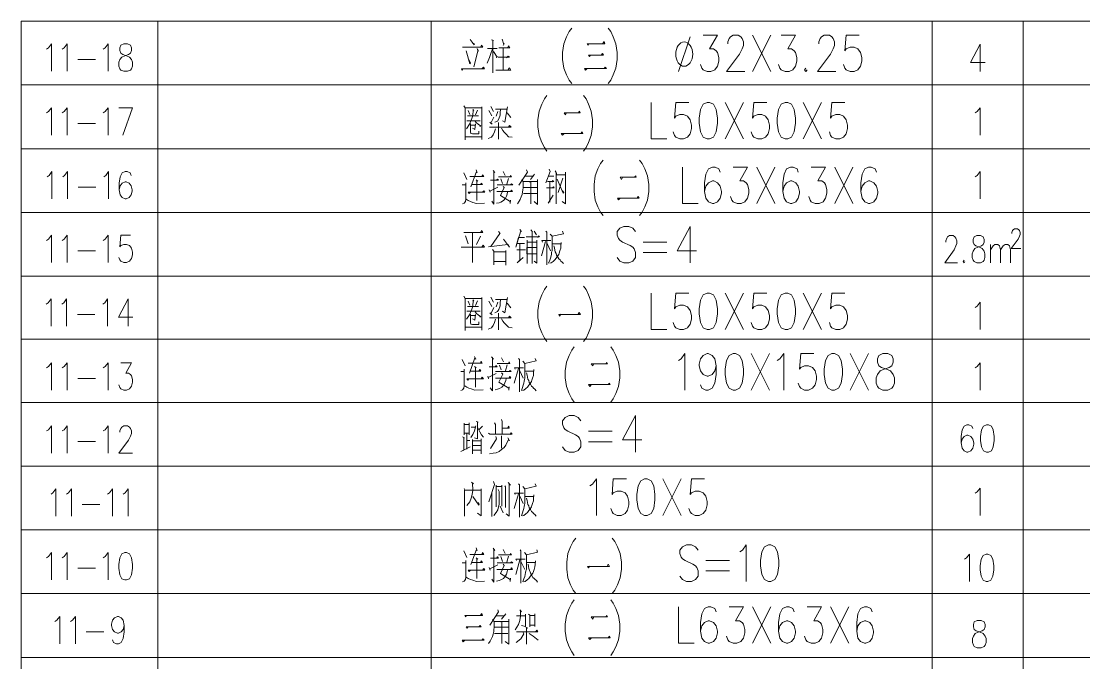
# Model space of a CAD drawing. Header units: millimetres. Extents: x 0 to 829, y 0 to 586.
# Drawn here: x 592.5 to 707.5, y 83.2 to 152.7 of the extents above; entities that cross this region are included whole.
import ezdxf

# ---------------------------------------------------------------- set-up
doc = ezdxf.new("R2010")
doc.units = ezdxf.units.MM

msp = doc.modelspace()

# ---------------------------------------------------------------- linework, layer by layer
at = {"color": 0, "lineweight": 0}
for points in [[(592.493806, 9.860139), (592.493806, 152.654)], [(592.493806, 152.654), (769.958667, 152.654)], [(607.28225, 28.603222), (607.28225, 152.654)], [(636.859139, 28.603222), (636.859139, 152.654)], [(652.070917, 151.909639), (651.788694, 151.535694), (651.506472, 150.97125), (651.22425, 150.219833), (651.083139, 149.281444), (651.083139, 148.530028), (651.22425, 147.591639), (651.506472, 146.840222), (651.788694, 146.275778), (652.070917, 145.901833)], [(656.014972, 151.909639), (656.297194, 151.535694), (656.575889, 150.97125), (656.858111, 150.219833), (656.999222, 149.281444), (656.999222, 148.530028), (656.858111, 147.591639), (656.575889, 146.840222), (656.297194, 146.275778), (656.014972, 145.901833)], [(691.084611, 28.603222), (691.084611, 152.654)], [(700.94475, 28.603222), (700.94475, 152.654)], [(641.088944, 150.6855), (641.501694, 150.096361), (641.561667, 150.173972), (641.325306, 150.332722)], [(644.549694, 150.724306), (644.726083, 150.135167), (644.757833, 150.251583), (644.666111, 150.015222)], [(664.887333, 150.97125), (663.620861, 147.217694)], [(666.294917, 151.158222), (667.843611, 151.158222), (667.000472, 149.658917), (667.423806, 149.658917), (667.7025, 149.468417), (667.843611, 149.281444), (667.984722, 148.717), (667.984722, 148.343056), (667.843611, 147.778611), (667.564917, 147.404667), (667.141583, 147.217694), (666.71825, 147.217694), (666.294917, 147.404667), (666.153806, 147.591639), (666.012694, 147.969111)], [(668.9725, 150.219833), (668.9725, 150.410333), (669.113611, 150.784278), (669.254722, 150.97125), (669.533417, 151.158222), (670.097861, 151.158222), (670.380083, 150.97125), (670.521194, 150.784278), (670.662306, 150.410333), (670.662306, 150.032861), (670.521194, 149.658917), (670.238972, 149.094472), (668.831389, 147.217694), (670.803417, 147.217694)], [(671.646556, 147.217694), (673.618583, 151.158222)], [(671.646556, 151.158222), (673.618583, 147.217694)], [(674.747472, 151.158222), (676.296167, 151.158222), (675.4495, 149.658917), (675.872833, 149.658917), (676.155056, 149.468417), (676.296167, 149.281444), (676.437278, 148.717), (676.437278, 148.343056), (676.296167, 147.778611), (676.013944, 147.404667), (675.590611, 147.217694), (675.167278, 147.217694), (674.747472, 147.404667), (674.606361, 147.591639), (674.46525, 147.969111)], [(678.832639, 150.219833), (678.832639, 150.410333), (678.970222, 150.784278), (679.111333, 150.97125), (679.393556, 151.158222), (679.958, 151.158222), (680.240222, 150.97125), (680.381333, 150.784278), (680.522444, 150.410333), (680.522444, 150.032861), (680.381333, 149.658917), (680.099111, 149.094472), (678.691528, 147.217694), (680.663556, 147.217694)], [(683.1965, 151.158222), (681.788917, 151.158222), (681.647806, 149.468417), (681.788917, 149.658917), (682.21225, 149.845889), (682.632056, 149.845889), (683.055389, 149.658917), (683.337611, 149.281444), (683.478722, 148.717), (683.478722, 148.343056), (683.337611, 147.778611), (683.055389, 147.404667), (682.632056, 147.217694), (682.21225, 147.217694), (681.788917, 147.404667), (681.647806, 147.591639), (681.506694, 147.969111)], [(595.238417, 149.627167), (595.450083, 149.768278), (595.767583, 150.191611), (595.767583, 147.231806)], [(596.928222, 149.627167), (597.139889, 149.768278), (597.457389, 150.191611), (597.457389, 147.231806)], [(601.366167, 149.627167), (601.577833, 149.768278), (601.895333, 150.191611), (601.895333, 147.231806)], [(640.259917, 149.86), (642.450667, 149.86), (642.3025, 150.054028), (642.214306, 149.86)], [(641.829778, 149.70125), (641.946194, 149.38375), (641.946194, 149.5425), (641.473472, 147.729222)], [(643.484306, 149.662444), (643.307917, 149.147389), (643.15975, 148.713472), (642.923389, 148.124333)], [(643.396111, 150.646694), (643.60425, 150.569083), (643.544278, 150.607889), (643.544278, 147.058944), (643.544278, 149.70125), (642.951611, 149.70125), (644.017, 149.70125)], [(644.637889, 149.817667), (644.637889, 147.372917), (643.868833, 147.372917), (645.495139, 147.372917), (645.346972, 147.609278), (645.198806, 147.411722)], [(644.193389, 149.778861), (645.378722, 149.778861), (645.258778, 149.976417), (645.170583, 149.817667)], [(653.912417, 150.212778), (653.824222, 150.054028), (653.736028, 150.212778), (655.658667, 150.212778), (655.570472, 150.449139), (655.450528, 150.251583)], [(696.2775, 150.173972), (695.222694, 148.201944), (696.806667, 148.201944)], [(696.2775, 150.173972), (696.2775, 147.217694)], [(598.621556, 148.501806), (600.5195, 148.501806)], [(640.644444, 149.464889), (641.028972, 148.043194), (641.117167, 148.163139), (640.940778, 148.515917)], [(643.60425, 149.38375), (643.988778, 148.755806), (643.988778, 148.872222), (643.928806, 148.674667)], [(644.105194, 148.755806), (645.346972, 148.755806), (645.198806, 148.872222), (645.022417, 148.674667)], [(654.092333, 148.992167), (654.004139, 148.833417), (653.884194, 148.992167), (655.5105, 148.992167), (655.394083, 149.147389), (655.274139, 148.992167)], [(640.291667, 147.492861), (640.231694, 147.334111), (640.1435, 147.492861), (642.627056, 147.492861), (642.507111, 147.690417), (642.358944, 147.492861)], [(653.707806, 147.492861), (653.559639, 147.372917), (653.439694, 147.531667), (655.835056, 147.531667), (655.690417, 147.690417), (655.570472, 147.531667)], [(677.421528, 147.591639), (677.280417, 147.404667), (677.421528, 147.217694), (677.562639, 147.404667)], [(592.493806, 145.753667), (769.958667, 145.753667)], [(649.393333, 144.610667), (649.111111, 144.236722), (648.832417, 143.672278), (648.550194, 142.920861), (648.409083, 141.982472), (648.409083, 141.231056), (648.550194, 140.292667), (648.832417, 139.54125), (649.111111, 138.976806), (649.393333, 138.602861)], [(653.337389, 144.610667), (653.619611, 144.236722), (653.901833, 143.672278), (654.184056, 142.920861), (654.325167, 141.982472), (654.325167, 141.231056), (654.184056, 140.292667), (653.901833, 139.54125), (653.619611, 138.976806), (653.337389, 138.602861)], [(660.661056, 143.85925), (660.661056, 139.915194), (662.350861, 139.915194)], [(664.746222, 143.85925), (663.338639, 143.85925), (663.197528, 142.169444), (663.338639, 142.359944), (663.761972, 142.546917), (664.181778, 142.546917), (664.605111, 142.359944), (664.887333, 141.982472), (665.028444, 141.418028), (665.028444, 141.044083), (664.887333, 140.479639), (664.605111, 140.105694), (664.181778, 139.915194), (663.761972, 139.915194), (663.338639, 140.105694), (663.197528, 140.292667), (663.056417, 140.666611)], [(668.690278, 139.915194), (670.662306, 143.85925)], [(668.690278, 143.85925), (670.662306, 139.915194)], [(673.198778, 143.85925), (671.787667, 143.85925), (671.646556, 142.169444), (671.787667, 142.359944), (672.211, 142.546917), (672.634333, 142.546917), (673.057667, 142.359944), (673.336361, 141.982472), (673.477472, 141.418028), (673.477472, 141.044083), (673.336361, 140.479639), (673.057667, 140.105694), (672.634333, 139.915194), (672.211, 139.915194), (671.787667, 140.105694), (671.646556, 140.292667), (671.505444, 140.666611)], [(677.139306, 139.915194), (679.111333, 143.85925)], [(677.139306, 143.85925), (679.111333, 139.915194)], [(681.647806, 143.85925), (680.240222, 143.85925), (680.099111, 142.169444), (680.240222, 142.359944), (680.663556, 142.546917), (681.083361, 142.546917), (681.506694, 142.359944), (681.788917, 141.982472), (681.930028, 141.418028), (681.930028, 141.044083), (681.788917, 140.479639), (681.506694, 140.105694), (681.083361, 139.915194), (680.663556, 139.915194), (680.240222, 140.105694), (680.099111, 140.292667), (679.958, 140.666611)], [(595.238417, 142.726833), (595.450083, 142.867944), (595.767583, 143.28775), (595.767583, 140.331472)], [(596.928222, 142.726833), (597.139889, 142.867944), (597.457389, 143.28775), (597.457389, 140.331472)], [(601.366167, 142.726833), (601.577833, 142.867944), (601.895333, 143.28775), (601.895333, 140.331472)], [(603.055972, 143.28775), (604.534111, 143.28775), (603.479306, 140.331472)], [(640.408083, 143.506472), (640.528028, 143.270111), (640.528028, 139.798778), (640.528028, 140.155083), (642.358944, 140.155083), (642.358944, 139.837583), (642.358944, 143.386528), (642.358944, 143.270111), (640.528028, 143.270111)], [(641.385278, 143.111361), (641.473472, 142.991417), (641.4135, 143.072556), (641.353528, 142.402278), (641.177139, 141.929556), (641.00075, 141.495639), (640.676194, 141.022917)], [(640.880806, 142.991417), (641.060722, 142.5575)], [(641.858, 143.03375), (641.649861, 142.518694)], [(643.099778, 142.991417), (643.424333, 142.402278)], [(643.336139, 143.425333), (643.60425, 142.875)], [(644.373306, 143.150167), (644.341556, 142.755056), (644.313333, 142.479889), (644.193389, 142.084778), (644.045222, 141.848417), (643.752417, 141.732)], [(643.840611, 143.150167), (645.022417, 143.150167)], [(644.076972, 142.875), (643.897056, 142.363472)], [(645.110611, 143.386528), (644.846028, 141.732), (644.577917, 141.887222)], [(645.082389, 142.755056), (645.466917, 142.243528)], [(651.474722, 142.71625), (651.386528, 142.518694), (651.238361, 142.755056), (652.984611, 142.755056), (652.924639, 142.913806), (652.804694, 142.755056)], [(695.748333, 142.726833), (695.96, 142.867944), (696.2775, 143.28775), (696.2775, 140.331472)], [(598.621556, 141.597944), (600.5195, 141.597944)], [(640.704417, 141.887222), (642.154333, 141.887222)], [(640.792611, 142.402278), (641.974417, 142.402278)], [(641.325306, 141.061722), (641.589889, 140.941778), (641.649861, 141.534444), (641.621639, 141.4145), (641.117167, 141.4145), (641.117167, 141.57325), (641.117167, 140.666611), (641.148917, 140.507861), (641.325306, 140.469056), (642.034389, 140.469056), (642.034389, 140.744222)], [(641.621639, 141.809611), (641.769806, 141.650861), (641.946194, 141.495639), (642.182556, 141.336889), (642.242528, 141.375694), (642.122583, 141.259278)], [(643.219722, 141.732), (643.456083, 141.495639), (643.336139, 141.612056), (643.632472, 142.282333)], [(644.165167, 141.693194), (644.165167, 139.876389)], [(643.840611, 141.022917), (643.720667, 140.666611), (643.5725, 140.349111), (643.396111, 140.11275), (643.039806, 139.957528)], [(643.15975, 141.178139), (645.526889, 141.178139), (645.346972, 141.375694), (645.230556, 141.178139)], [(644.4615, 141.061722), (644.609667, 140.825361), (644.757833, 140.627806), (644.962444, 140.43025), (645.230556, 140.155083), (645.615083, 140.11275)], [(651.210139, 140.469056), (651.061972, 140.310306), (650.942028, 140.507861), (653.277417, 140.507861), (653.189222, 140.666611), (653.072806, 140.507861)], [(592.493806, 138.853333), (769.958667, 138.853333)], [(655.471694, 137.615083), (655.189472, 137.241139), (654.910778, 136.676694), (654.628556, 135.925278), (654.487444, 134.986889), (654.487444, 134.235472), (654.628556, 133.297083), (654.910778, 132.545667), (655.189472, 131.98475), (655.471694, 131.607278)], [(659.41575, 137.615083), (659.697972, 137.241139), (659.980194, 136.676694), (660.262417, 135.925278), (660.403528, 134.986889), (660.403528, 134.235472), (660.262417, 133.297083), (659.980194, 132.545667), (659.697972, 131.98475), (659.41575, 131.607278)], [(664.065361, 136.867194), (664.065361, 132.923139), (665.755167, 132.923139)], [(668.147, 136.30275), (668.009417, 136.676694), (667.586083, 136.867194), (667.303861, 136.867194), (666.880528, 136.676694), (666.598306, 136.115778), (666.457194, 135.173861), (666.457194, 134.235472), (666.598306, 133.484056), (666.880528, 133.110111), (667.303861, 132.923139), (667.444972, 132.923139), (667.868306, 133.110111), (668.147, 133.484056), (668.288111, 134.0485), (668.288111, 134.235472), (668.147, 134.799917), (667.868306, 135.173861), (667.444972, 135.364361), (667.303861, 135.364361), (666.880528, 135.173861), (666.598306, 134.799917), (666.457194, 134.235472)], [(669.558111, 136.867194), (671.106806, 136.867194), (670.260139, 135.364361), (670.683472, 135.364361), (670.965694, 135.173861), (671.106806, 134.986889), (671.247917, 134.425972), (671.247917, 134.0485), (671.106806, 133.484056), (670.824583, 133.110111), (670.40125, 132.923139), (669.977917, 132.923139), (669.558111, 133.110111), (669.417, 133.297083), (669.275889, 133.674556)], [(672.091056, 132.923139), (674.063083, 136.867194)], [(672.091056, 136.867194), (674.063083, 132.923139)], [(676.599556, 136.30275), (676.458444, 136.676694), (676.035111, 136.867194), (675.752889, 136.867194), (675.333083, 136.676694), (675.050861, 136.115778), (674.90975, 135.173861), (674.90975, 134.235472), (675.050861, 133.484056), (675.333083, 133.110111), (675.752889, 132.923139), (675.894, 132.923139), (676.317333, 133.110111), (676.599556, 133.484056), (676.740667, 134.0485), (676.740667, 134.235472), (676.599556, 134.799917), (676.317333, 135.173861), (675.894, 135.364361), (675.752889, 135.364361), (675.333083, 135.173861), (675.050861, 134.799917), (674.90975, 134.235472)], [(678.007139, 136.867194), (679.555833, 136.867194), (678.712694, 135.364361), (679.136028, 135.364361), (679.414722, 135.173861), (679.555833, 134.986889), (679.696944, 134.425972), (679.696944, 134.0485), (679.555833, 133.484056), (679.273611, 133.110111), (678.853806, 132.923139), (678.430472, 132.923139), (678.007139, 133.110111), (677.866028, 133.297083), (677.724917, 133.674556)], [(680.543611, 132.923139), (682.515639, 136.867194)], [(680.543611, 136.867194), (682.515639, 132.923139)], [(685.048583, 136.30275), (684.907472, 136.676694), (684.487667, 136.867194), (684.205444, 136.867194), (683.782111, 136.676694), (683.499889, 136.115778), (683.358778, 135.173861), (683.358778, 134.235472), (683.499889, 133.484056), (683.782111, 133.110111), (684.205444, 132.923139), (684.346556, 132.923139), (684.769889, 133.110111), (685.048583, 133.484056), (685.189694, 134.0485), (685.189694, 134.235472), (685.048583, 134.799917), (684.769889, 135.173861), (684.346556, 135.364361), (684.205444, 135.364361), (683.782111, 135.173861), (683.499889, 134.799917), (683.358778, 134.235472)], [(595.291333, 135.822972), (595.503, 135.964083), (595.8205, 136.387417), (595.8205, 133.431139)], [(596.981139, 135.822972), (597.192806, 135.964083), (597.510306, 136.387417), (597.510306, 133.431139)], [(601.419083, 135.822972), (601.63075, 135.964083), (601.94825, 136.387417), (601.94825, 133.431139)], [(604.375361, 135.964083), (604.269528, 136.246306), (603.955556, 136.387417), (603.743889, 136.387417), (603.426389, 136.246306), (603.214722, 135.822972), (603.108889, 135.120944), (603.108889, 134.415389), (603.214722, 133.850944), (603.426389, 133.57225), (603.743889, 133.431139), (603.849722, 133.431139), (604.167222, 133.57225), (604.375361, 133.850944), (604.481194, 134.274278), (604.481194, 134.415389), (604.375361, 134.838722), (604.167222, 135.120944), (603.849722, 135.262056), (603.743889, 135.262056), (603.426389, 135.120944), (603.214722, 134.838722), (603.108889, 134.415389)], [(640.393972, 136.235722), (640.718528, 135.523111)], [(641.043083, 135.840611), (642.552972, 135.840611), (642.433028, 136.038167), (642.344833, 135.840611)], [(641.723944, 136.549694), (641.843889, 136.274528), (641.755694, 136.390944), (641.163028, 134.736417), (641.251222, 134.972778), (642.404806, 134.972778), (642.284861, 135.131528), (642.196667, 134.972778)], [(643.558389, 136.510889), (643.766528, 136.274528), (643.646583, 136.352139), (643.646583, 132.842), (643.410222, 133.1595)], [(644.151056, 135.801806), (645.541, 135.801806), (645.481028, 135.957028), (645.392833, 135.801806)], [(644.652, 136.390944), (644.860139, 135.957028)], [(647.195528, 136.549694), (647.283722, 136.313333), (646.338278, 134.895167)], [(647.019139, 135.879417), (647.936361, 135.879417)], [(648.052778, 136.115778), (647.611806, 135.523111)], [(649.622639, 136.627306), (649.739056, 136.390944), (649.266333, 135.170333)], [(649.590889, 135.879417), (650.155333, 135.879417)], [(650.27175, 136.472083), (650.391694, 136.274528), (650.391694, 132.884333)], [(650.419917, 136.196917), (650.419917, 136.038167), (651.365361, 136.038167)], [(651.397111, 136.313333), (651.397111, 132.884333), (651.040806, 133.120694)], [(657.553083, 135.720667), (657.464889, 135.523111), (657.316722, 135.763), (659.062972, 135.763), (659.003, 135.918222), (658.883056, 135.763)], [(695.748333, 135.822972), (695.96, 135.964083), (696.2775, 136.387417), (696.2775, 133.431139)], [(598.670944, 134.697611), (600.572417, 134.697611)], [(640.217583, 134.933972), (640.602111, 134.933972), (640.602111, 135.170333), (640.602111, 133.395861), (640.570361, 133.120694), (640.422194, 132.961944), (640.245806, 132.884333)], [(641.723944, 135.484306), (641.903861, 135.329083), (641.812139, 135.406694), (641.812139, 133.237111)], [(643.145639, 134.418917), (643.233833, 134.14375), (643.202083, 134.263694), (644.062861, 134.697611)], [(643.293806, 135.4455), (644.151056, 135.4455), (644.031111, 135.565444), (643.942917, 135.4455)], [(644.002889, 134.933972), (645.689167, 134.933972), (645.569222, 135.050389), (645.452806, 134.933972)], [(644.652, 134.775222), (644.771944, 134.658806), (644.355667, 133.790972), (645.421056, 133.120694), (645.452806, 133.275917), (645.421056, 132.923139)], [(644.415639, 135.60425), (644.592028, 135.092722)], [(645.244667, 135.643056), (645.068278, 135.011583)], [(646.634611, 135.484306), (646.811, 135.28675), (646.811, 134.658806), (646.782778, 134.380111), (646.754556, 134.182556), (646.694583, 133.907389), (646.606389, 133.632222), (646.486444, 133.357056), (646.370028, 133.1595), (646.190111, 132.884333)], [(646.84275, 135.28675), (648.380861, 135.28675), (648.380861, 135.523111), (648.380861, 132.803194), (647.996333, 133.120694)], [(646.870972, 134.658806), (648.320889, 134.658806)], [(647.520083, 135.247944), (647.640028, 135.28675), (647.640028, 132.884333)], [(649.354528, 134.616472), (650.183556, 134.616472), (650.095361, 134.736417), (650.007167, 134.616472)], [(649.442722, 135.28675), (650.123583, 135.28675), (650.007167, 135.406694), (649.947194, 135.247944)], [(649.710833, 135.247944), (649.710833, 133.078361)], [(650.508111, 135.565444), (651.16075, 134.027333), (651.220722, 134.104944), (651.072556, 134.3025)], [(651.129, 135.681861), (650.596306, 134.104944)], [(641.074833, 134.104944), (640.986639, 133.988528), (640.866694, 134.14375), (642.669389, 134.14375), (642.552972, 134.3025), (642.433028, 134.14375)], [(645.124722, 134.182556), (645.0965, 133.946194), (645.008306, 133.709833), (644.920111, 133.512278), (644.68375, 133.237111), (644.415639, 133.078361), (644.2075, 133.00075), (643.942917, 132.961944)], [(643.971139, 134.224889), (645.657417, 134.224889), (645.541, 134.380111), (645.481028, 134.263694)], [(646.84275, 133.988528), (648.289139, 133.988528)], [(649.534444, 132.961944), (650.067139, 133.829778)], [(657.284972, 133.473472), (657.140333, 133.314722), (657.020389, 133.512278), (659.355778, 133.512278), (659.267583, 133.671028), (659.151167, 133.512278)], [(640.658556, 133.395861), (640.866694, 133.237111), (641.103056, 133.120694), (641.371167, 133.039556), (641.755694, 132.923139), (642.641167, 132.961944)], [(592.493806, 131.953), (769.958667, 131.953)], [(641.325306, 126.534333), (641.325306, 129.769306), (640.379861, 129.769306), (642.450667, 129.769306), (642.3025, 130.005667), (642.214306, 129.769306)], [(646.440583, 130.122083), (646.6205, 129.885722), (646.560528, 129.966861), (646.027833, 128.192389), (646.324167, 129.25425), (646.945056, 129.25425)], [(647.654139, 130.083278), (647.834056, 129.846917)], [(658.97125, 129.875139), (658.689028, 130.252611), (658.269222, 130.439583), (657.704778, 130.439583), (657.281444, 130.252611), (656.999222, 129.875139), (656.999222, 129.501194), (657.140333, 129.123722), (657.281444, 128.93675), (657.563667, 128.749778), (658.406806, 128.372306), (658.689028, 128.185333), (658.830139, 127.998361), (658.97125, 127.620889), (658.97125, 127.059972), (658.689028, 126.6825), (658.269222, 126.495528), (657.704778, 126.495528), (657.281444, 126.6825), (656.999222, 127.059972)], [(664.887333, 130.439583), (663.47975, 127.811389), (665.592889, 127.811389)], [(664.887333, 130.439583), (664.887333, 126.495528)], [(699.695917, 129.674056), (699.695917, 129.776361), (699.773528, 129.980972), (699.847611, 130.07975), (700.002833, 130.182056), (700.306222, 130.182056), (700.457917, 130.07975), (700.535528, 129.980972), (700.613139, 129.776361), (700.613139, 129.57175), (700.535528, 129.370667), (700.383833, 129.06375), (699.618306, 128.04775), (700.687222, 128.04775)], [(595.238417, 128.922639), (595.450083, 129.06375), (595.767583, 129.487083), (595.767583, 126.527278)], [(596.928222, 128.922639), (597.139889, 129.06375), (597.457389, 129.487083), (597.457389, 126.527278)], [(601.366167, 128.922639), (601.577833, 129.06375), (601.895333, 129.487083), (601.895333, 126.527278)], [(604.322444, 129.487083), (603.267639, 129.487083), (603.161806, 128.220611), (603.267639, 128.358194), (603.585139, 128.499306), (603.902639, 128.499306), (604.220139, 128.358194), (604.428278, 128.0795), (604.534111, 127.656167), (604.534111, 127.373944), (604.428278, 126.950611), (604.220139, 126.668389), (603.902639, 126.527278), (603.585139, 126.527278), (603.267639, 126.668389), (603.161806, 126.8095), (603.055972, 127.091722)], [(640.584472, 129.413), (640.852583, 128.545167)], [(642.182556, 129.374194), (641.769806, 128.467556)], [(644.165167, 129.885722), (644.341556, 129.688167), (644.281583, 129.688167), (643.336139, 128.27), (643.071556, 128.231194), (645.142361, 128.467556), (645.346972, 128.192389), (644.697861, 129.060222)], [(647.153194, 129.296583), (648.543139, 129.296583), (647.802306, 129.296583), (647.802306, 129.924528), (647.802306, 126.417917), (647.802306, 128.742722), (647.241389, 128.742722), (647.241389, 128.940278), (647.241389, 126.417917), (647.241389, 128.11125), (647.241389, 128.703917), (647.241389, 128.781528), (647.241389, 128.742722), (647.241389, 128.781528), (647.241389, 128.703917)], [(647.774083, 128.742722), (648.306778, 128.742722), (648.306778, 128.940278), (648.306778, 126.456722), (648.306778, 128.150056), (647.209639, 128.150056), (647.209639, 127.479778), (648.306778, 127.479778), (647.774083, 127.479778), (648.306778, 127.479778), (648.306778, 126.456722), (648.010444, 126.693083)], [(648.010444, 129.924528), (648.275028, 129.532944)], [(648.394972, 129.25425), (648.483167, 129.413), (648.571361, 129.296583)], [(649.252222, 128.820333), (648.807722, 127.243417)], [(648.895917, 128.742722), (648.839472, 128.901472), (649.813139, 128.901472)], [(649.280444, 129.924528), (649.372167, 129.808111), (649.372167, 126.297972)], [(649.961306, 129.374194), (649.961306, 127.797278), (649.901333, 127.638528), (649.873111, 127.440972), (649.844889, 127.243417), (649.784917, 127.007056), (649.696722, 126.770694), (649.576778, 126.456722)], [(651.086667, 129.924528), (651.174861, 129.649361), (649.961306, 129.374194), (649.756694, 129.610556)], [(692.56275, 128.749778), (692.56275, 128.890889), (692.661528, 129.169583), (692.760306, 129.310694), (692.957861, 129.451806), (693.352972, 129.451806), (693.550528, 129.310694), (693.649306, 129.169583), (693.748083, 128.890889), (693.748083, 128.608667), (693.649306, 128.326444), (693.45175, 127.903111), (692.463972, 126.495528), (693.843333, 126.495528)], [(598.621556, 127.797278), (600.5195, 127.797278)], [(640.11175, 128.192389), (642.627056, 128.192389), (642.478889, 128.42875), (642.358944, 128.192389)], [(643.484306, 127.956028), (643.660694, 127.758472), (643.660694, 126.297972), (643.660694, 126.654278), (644.934222, 126.654278), (644.934222, 126.259167), (644.934222, 127.836083), (644.934222, 127.677333), (643.692444, 127.677333)], [(646.204222, 128.583972), (646.973278, 128.583972), (646.472333, 128.583972), (646.472333, 126.770694), (646.472333, 127.913694), (646.147778, 127.913694), (647.065, 127.913694), (646.440583, 127.913694), (646.440583, 126.770694), (646.176, 126.495528), (646.825111, 127.088194)], [(649.400389, 128.583972), (649.784917, 127.797278)], [(650.9385, 128.703917), (650.90675, 128.308806), (650.878528, 128.072444), (650.790333, 127.797278), (650.730361, 127.560917), (650.670389, 127.402167), (650.522222, 127.204611), (650.377583, 127.007056), (650.229417, 126.8095), (650.0495, 126.654278), (649.844889, 126.495528), (649.696722, 126.456722)], [(649.961306, 128.545167), (650.878528, 128.545167)], [(650.137694, 128.347611), (650.197667, 128.11125), (650.229417, 127.874889), (650.285861, 127.677333), (650.377583, 127.522111), (650.434028, 127.324556), (650.553972, 127.127), (650.670389, 126.929444), (650.818556, 126.8095), (650.90675, 126.693083), (651.054917, 126.573139), (651.174861, 126.417917)], [(659.817917, 128.749778), (662.350861, 128.749778)], [(697.395806, 126.495528), (697.395806, 128.467556)], [(697.395806, 127.903111), (697.688611, 128.326444), (697.886167, 128.467556), (698.1825, 128.467556), (698.380056, 128.326444), (698.478833, 127.903111), (698.478833, 126.495528)], [(698.478833, 127.903111), (698.775167, 128.326444), (698.972722, 128.467556), (699.269056, 128.467556), (699.463083, 128.326444), (699.561861, 127.903111), (699.561861, 126.495528)], [(659.817917, 127.620889), (662.350861, 127.620889)], [(694.534778, 126.77775), (694.436, 126.636639), (694.534778, 126.495528), (694.633556, 126.636639)], [(592.493806, 125.049139), (769.958667, 125.049139)], [(649.393333, 123.976694), (649.111111, 123.60275), (648.832417, 123.038306), (648.550194, 122.286889), (648.409083, 121.3485), (648.409083, 120.597083), (648.550194, 119.658694), (648.832417, 118.907278), (649.111111, 118.342833), (649.393333, 117.968889)], [(653.337389, 123.976694), (653.619611, 123.60275), (653.901833, 123.038306), (654.184056, 122.286889), (654.325167, 121.3485), (654.325167, 120.597083), (654.184056, 119.658694), (653.901833, 118.907278), (653.619611, 118.342833), (653.337389, 117.968889)], [(660.661056, 123.225278), (660.661056, 119.281222), (662.350861, 119.281222)], [(664.746222, 123.225278), (663.338639, 123.225278), (663.197528, 121.535472), (663.338639, 121.722444), (663.761972, 121.912944), (664.181778, 121.912944), (664.605111, 121.722444), (664.887333, 121.3485), (665.028444, 120.784056), (665.028444, 120.410111), (664.887333, 119.845667), (664.605111, 119.471722), (664.181778, 119.281222), (663.761972, 119.281222), (663.338639, 119.471722), (663.197528, 119.658694), (663.056417, 120.032639)], [(668.690278, 119.281222), (670.662306, 123.225278)], [(668.690278, 123.225278), (670.662306, 119.281222)], [(673.198778, 123.225278), (671.787667, 123.225278), (671.646556, 121.535472), (671.787667, 121.722444), (672.211, 121.912944), (672.634333, 121.912944), (673.057667, 121.722444), (673.336361, 121.3485), (673.477472, 120.784056), (673.477472, 120.410111), (673.336361, 119.845667), (673.057667, 119.471722), (672.634333, 119.281222), (672.211, 119.281222), (671.787667, 119.471722), (671.646556, 119.658694), (671.505444, 120.032639)], [(677.139306, 119.281222), (679.111333, 123.225278)], [(677.139306, 123.225278), (679.111333, 119.281222)], [(681.647806, 123.225278), (680.240222, 123.225278), (680.099111, 121.535472), (680.240222, 121.722444), (680.663556, 121.912944), (681.083361, 121.912944), (681.506694, 121.722444), (681.788917, 121.3485), (681.930028, 120.784056), (681.930028, 120.410111), (681.788917, 119.845667), (681.506694, 119.471722), (681.083361, 119.281222), (680.663556, 119.281222), (680.240222, 119.471722), (680.099111, 119.658694), (679.958, 120.032639)], [(595.1855, 122.022306), (595.397167, 122.163417), (595.714667, 122.58675), (595.714667, 119.626944)], [(596.875306, 122.022306), (597.086972, 122.163417), (597.404472, 122.58675), (597.404472, 119.626944)], [(601.31325, 122.022306), (601.524917, 122.163417), (601.842417, 122.58675), (601.842417, 119.626944)], [(604.061389, 122.58675), (603.003056, 120.614722), (604.587028, 120.614722)], [(604.061389, 122.58675), (604.061389, 119.626944)], [(640.408083, 122.8725), (640.528028, 122.636139), (640.528028, 119.164806), (640.528028, 119.521111), (642.358944, 119.521111), (642.358944, 119.203611), (642.358944, 122.752556), (642.358944, 122.636139), (640.528028, 122.636139)], [(641.385278, 122.477389), (641.473472, 122.357444), (641.4135, 122.438583), (641.353528, 121.768306), (641.177139, 121.295583), (641.00075, 120.861667), (640.676194, 120.385417)], [(640.880806, 122.357444), (641.060722, 121.923528)], [(641.858, 122.399778), (641.649861, 121.884722)], [(643.099778, 122.357444), (643.424333, 121.768306)], [(643.336139, 122.791361), (643.60425, 122.241028)], [(644.373306, 122.516194), (644.341556, 122.121083), (644.313333, 121.845917), (644.193389, 121.450806), (644.045222, 121.214444), (643.752417, 121.098028)], [(643.840611, 122.516194), (645.022417, 122.516194)], [(644.076972, 122.241028), (643.897056, 121.7295)], [(645.110611, 122.752556), (644.846028, 121.098028), (644.577917, 121.25325)], [(645.082389, 122.121083), (645.466917, 121.609556)], [(695.748333, 121.676583), (695.96, 121.817694), (696.2775, 122.241028), (696.2775, 119.281222)], [(598.568639, 120.893417), (600.470111, 120.893417)], [(640.704417, 121.25325), (642.154333, 121.25325)], [(640.792611, 121.768306), (641.974417, 121.768306)], [(641.325306, 120.42775), (641.589889, 120.307806), (641.649861, 120.900472), (641.621639, 120.780528), (641.117167, 120.780528), (641.117167, 120.939278), (641.117167, 120.032639), (641.148917, 119.873889), (641.325306, 119.835083), (642.034389, 119.835083), (642.034389, 120.11025)], [(641.621639, 121.175639), (641.769806, 121.016889), (641.946194, 120.861667), (642.182556, 120.702917), (642.242528, 120.741722), (642.122583, 120.625306)], [(643.219722, 121.098028), (643.456083, 120.861667), (643.336139, 120.978083), (643.632472, 121.648361)], [(644.165167, 121.055694), (644.165167, 119.242417)], [(650.882056, 120.939278), (650.765639, 120.741722), (650.677444, 120.900472), (653.041056, 120.900472), (652.892889, 121.136833), (652.776472, 120.939278)], [(643.840611, 120.385417), (643.720667, 120.032639), (643.5725, 119.715139), (643.396111, 119.478778), (643.039806, 119.323556)], [(643.15975, 120.544167), (645.526889, 120.544167), (645.346972, 120.741722), (645.230556, 120.544167)], [(644.4615, 120.42775), (644.609667, 120.191389), (644.757833, 119.993833), (644.962444, 119.796278), (645.230556, 119.521111), (645.615083, 119.478778)], [(592.493806, 118.219361), (769.958667, 118.219361)], [(652.353139, 117.422083), (652.070917, 117.044611), (651.788694, 116.480167), (651.506472, 115.732278), (651.365361, 114.790361), (651.365361, 114.038944), (651.506472, 113.100556), (651.788694, 112.349139), (652.070917, 111.788222), (652.353139, 111.41075)], [(656.297194, 117.422083), (656.575889, 117.044611), (656.858111, 116.480167), (657.140333, 115.732278), (657.281444, 114.790361), (657.281444, 114.038944), (657.140333, 113.100556), (656.858111, 112.349139), (656.575889, 111.788222), (656.297194, 111.41075)], [(641.561667, 116.353167), (641.681611, 116.078), (641.589889, 116.197944), (641.00075, 114.539889), (641.088944, 114.77625), (642.242528, 114.77625), (642.122583, 114.935), (642.034389, 114.77625)], [(643.396111, 116.314361), (643.60425, 116.078), (643.484306, 116.155611), (643.484306, 112.645472), (643.247944, 112.962972)], [(644.489722, 116.197944), (644.697861, 115.764028)], [(646.324167, 116.155611), (646.412361, 116.039194), (646.412361, 112.529056)], [(648.126861, 116.155611), (648.218583, 115.880444), (647.005028, 115.605278), (646.796889, 115.841639)], [(663.620861, 115.91925), (663.903083, 116.106222), (664.322889, 116.670667), (664.322889, 112.726611)], [(667.7025, 115.354806), (667.564917, 114.790361), (667.282694, 114.416417), (666.859361, 114.229444), (666.71825, 114.229444), (666.294917, 114.416417), (666.012694, 114.790361), (665.871583, 115.354806), (665.871583, 115.541778), (666.012694, 116.106222), (666.294917, 116.480167), (666.71825, 116.670667), (666.859361, 116.670667), (667.282694, 116.480167), (667.564917, 116.106222), (667.7025, 115.354806), (667.7025, 114.416417), (667.564917, 113.478028), (667.282694, 112.913583), (666.859361, 112.726611), (666.577139, 112.726611), (666.153806, 112.913583), (666.012694, 113.291056)], [(671.505444, 112.726611), (673.477472, 116.670667)], [(671.505444, 116.670667), (673.477472, 112.726611)], [(674.324139, 115.91925), (674.606361, 116.106222), (675.029694, 116.670667), (675.029694, 112.726611)], [(678.268194, 116.670667), (676.860611, 116.670667), (676.7195, 114.980861), (676.860611, 115.167833), (677.280417, 115.354806), (677.70375, 115.354806), (678.127083, 115.167833), (678.409306, 114.790361), (678.550417, 114.229444), (678.550417, 113.851972), (678.409306, 113.291056), (678.127083, 112.913583), (677.70375, 112.726611), (677.280417, 112.726611), (676.860611, 112.913583), (676.7195, 113.100556), (676.578389, 113.478028)], [(682.21225, 112.726611), (684.184278, 116.670667)], [(682.21225, 116.670667), (684.184278, 112.726611)], [(595.238417, 115.121972), (595.450083, 115.259556), (595.767583, 115.682889), (595.767583, 112.726611)], [(596.928222, 115.121972), (597.139889, 115.259556), (597.457389, 115.682889), (597.457389, 112.726611)], [(601.366167, 115.121972), (601.577833, 115.259556), (601.895333, 115.682889), (601.895333, 112.726611)], [(603.267639, 115.682889), (604.428278, 115.682889), (603.796806, 114.557528), (604.114306, 114.557528), (604.322444, 114.416417), (604.428278, 114.275306), (604.534111, 113.851972), (604.534111, 113.56975), (604.428278, 113.149944), (604.220139, 112.867722), (603.902639, 112.726611), (603.585139, 112.726611), (603.267639, 112.867722), (603.161806, 113.008833), (603.055972, 113.291056)], [(640.231694, 116.039194), (640.55625, 115.330111)], [(640.880806, 115.644083), (642.390694, 115.644083), (642.27075, 115.841639), (642.182556, 115.644083)], [(641.561667, 115.287778), (641.738056, 115.132556), (641.649861, 115.210167), (641.649861, 113.040583)], [(643.128, 115.248972), (643.988778, 115.248972), (643.868833, 115.368917), (643.780639, 115.248972)], [(643.988778, 115.605278), (645.378722, 115.605278), (645.31875, 115.764028), (645.230556, 115.605278)], [(644.253361, 115.407722), (644.42975, 114.896194)], [(645.082389, 115.446528), (644.906, 114.815056)], [(646.295944, 115.051417), (645.851444, 113.4745)], [(645.939639, 114.973806), (645.879667, 115.132556), (646.856861, 115.132556)], [(647.005028, 115.605278), (647.005028, 114.028361), (646.945056, 113.869611), (646.916833, 113.672056), (646.885083, 113.4745), (646.825111, 113.238139), (646.736917, 113.001778), (646.6205, 112.687806)], [(654.431, 115.527667), (654.342806, 115.330111), (654.194639, 115.566472), (655.940889, 115.566472), (655.880917, 115.721694), (655.7645, 115.566472)], [(695.748333, 115.121972), (695.96, 115.259556), (696.2775, 115.682889), (696.2775, 112.726611)], [(598.621556, 113.993083), (600.5195, 113.993083)], [(640.055306, 114.737444), (640.436306, 114.737444), (640.436306, 114.973806), (640.436306, 113.199333), (640.408083, 112.924167), (640.259917, 112.765417), (640.083528, 112.687806)], [(640.912556, 113.908417), (640.820833, 113.792), (640.704417, 113.947222), (642.507111, 113.947222), (642.390694, 114.105972), (642.27075, 113.947222)], [(642.983361, 114.225917), (643.071556, 113.947222), (643.039806, 114.067167), (643.897056, 114.501083)], [(644.962444, 113.989556), (644.934222, 113.749667), (644.846028, 113.513306), (644.757833, 113.31575), (644.521472, 113.040583), (644.253361, 112.885361), (644.045222, 112.804222), (643.780639, 112.765417)], [(643.808861, 114.028361), (645.495139, 114.028361), (645.378722, 114.183583), (645.31875, 114.067167)], [(643.840611, 114.737444), (645.526889, 114.737444), (645.406944, 114.853861), (645.287, 114.737444)], [(644.489722, 114.578694), (644.609667, 114.462278), (644.193389, 113.594444), (645.258778, 112.924167), (645.287, 113.079389), (645.258778, 112.726611)], [(646.440583, 114.815056), (646.825111, 114.028361)], [(647.978694, 114.935), (647.950472, 114.539889), (647.92225, 114.303528), (647.834056, 114.028361), (647.774083, 113.792), (647.714111, 113.63325), (647.565944, 113.435694), (647.417778, 113.238139), (647.269611, 113.040583), (647.093222, 112.885361), (646.885083, 112.726611), (646.736917, 112.687806)], [(647.005028, 114.77625), (647.92225, 114.77625)], [(647.181417, 114.578694), (647.241389, 114.342333), (647.269611, 114.105972), (647.329583, 113.908417), (647.417778, 113.749667), (647.47775, 113.555639), (647.594167, 113.358083), (647.714111, 113.160528), (647.862278, 113.040583), (647.950472, 112.924167), (648.098639, 112.804222), (648.218583, 112.645472)], [(640.496278, 113.199333), (640.704417, 113.040583), (640.940778, 112.924167), (641.205361, 112.843028), (641.589889, 112.726611), (642.478889, 112.765417)], [(654.166417, 113.276944), (654.01825, 113.121722), (653.898306, 113.31575), (656.237222, 113.31575), (656.149028, 113.4745), (656.029083, 113.31575)], [(592.493806, 111.389583), (769.958667, 111.389583)], [(641.738056, 109.322306), (641.946194, 109.244694), (641.858, 109.2835), (641.858, 107.427889), (641.533444, 107.547833)], [(644.4615, 109.519861), (644.549694, 109.322306), (644.549694, 107.904139)], [(653.055167, 109.389333), (652.772944, 109.766806), (652.353139, 109.953778), (651.788694, 109.953778), (651.365361, 109.766806), (651.083139, 109.389333), (651.083139, 109.015389), (651.22425, 108.637917), (651.365361, 108.450944), (651.647583, 108.263972), (652.49425, 107.8865), (652.772944, 107.699528), (652.914056, 107.512556), (653.055167, 107.135083), (653.055167, 106.574167), (652.772944, 106.196694), (652.353139, 106.009722), (651.788694, 106.009722), (651.365361, 106.196694), (651.083139, 106.574167)], [(658.97125, 109.953778), (657.563667, 107.325583), (659.676806, 107.325583)], [(658.97125, 109.953778), (658.97125, 106.009722)], [(595.238417, 108.292194), (595.450083, 108.433306), (595.767583, 108.853111), (595.767583, 105.896833)], [(596.928222, 108.292194), (597.139889, 108.433306), (597.457389, 108.853111), (597.457389, 105.896833)], [(601.366167, 108.292194), (601.577833, 108.433306), (601.895333, 108.853111), (601.895333, 105.896833)], [(603.161806, 108.151083), (603.161806, 108.292194), (603.267639, 108.574417), (603.373472, 108.715528), (603.585139, 108.853111), (604.008472, 108.853111), (604.220139, 108.715528), (604.322444, 108.574417), (604.428278, 108.292194), (604.428278, 108.009972), (604.322444, 107.72775), (604.114306, 107.304417), (603.055972, 105.896833), (604.534111, 105.896833)], [(640.436306, 109.12475), (640.436306, 107.861806), (640.436306, 108.059361), (640.969, 108.059361), (640.969, 107.861806), (640.969, 109.163556), (640.969, 109.008333), (640.408083, 109.008333)], [(641.177139, 108.690833), (641.621639, 108.690833), (641.681611, 108.849583), (641.533444, 108.295722), (641.385278, 107.904139), (641.148917, 107.586639)], [(642.418917, 108.810778), (642.034389, 108.415667), (641.917972, 108.652028), (642.122583, 108.218111), (642.3025, 107.861806), (642.538861, 107.625444)], [(643.720667, 109.163556), (643.808861, 109.008333), (643.808861, 107.904139)], [(644.521472, 108.613222), (645.31875, 108.613222), (645.258778, 108.810778), (645.170583, 108.652028), (645.170583, 108.613222)], [(653.901833, 108.263972), (656.438306, 108.263972)], [(695.487278, 108.546194), (695.381444, 108.824889), (695.063944, 108.966), (694.852278, 108.966), (694.534778, 108.824889), (694.323111, 108.405083), (694.217278, 107.699528), (694.217278, 106.993972), (694.323111, 106.433056), (694.534778, 106.150833), (694.852278, 106.009722), (694.958111, 106.009722), (695.275611, 106.150833), (695.487278, 106.433056), (695.593111, 106.856389), (695.593111, 106.993972), (695.487278, 107.417306), (695.275611, 107.699528), (694.958111, 107.840639), (694.852278, 107.840639), (694.534778, 107.699528), (694.323111, 107.417306), (694.217278, 106.993972)], [(598.621556, 107.163306), (600.5195, 107.163306)], [(640.259917, 107.66425), (640.468056, 107.547833), (640.379861, 107.586639), (640.379861, 106.207278), (640.083528, 106.087333), (641.088944, 106.560056)], [(640.704417, 108.059361), (640.704417, 106.323694), (640.704417, 107.272667), (641.028972, 107.272667)], [(641.325306, 107.389083), (641.325306, 105.812167), (641.325306, 106.207278), (642.27075, 106.207278), (642.27075, 105.812167), (642.27075, 107.427889), (642.27075, 107.233861), (641.325306, 107.233861)], [(643.071556, 108.059361), (643.219722, 107.942944), (645.643306, 107.942944), (645.526889, 108.098167), (645.406944, 107.904139)], [(645.230556, 107.389083), (644.934222, 106.757611), (644.757833, 106.52125), (644.489722, 106.284889), (644.225139, 106.087333), (643.897056, 105.932111), (643.5725, 105.889778), (643.187972, 105.812167)], [(643.868833, 107.706583), (643.928806, 107.427889), (643.276167, 106.404833)], [(644.489722, 107.784194), (644.489722, 106.443639)], [(645.142361, 107.547833), (645.346972, 107.233861)], [(653.901833, 107.135083), (656.438306, 107.135083)], [(641.325306, 106.718806), (642.242528, 106.718806)], [(592.493806, 104.48925), (769.958667, 104.48925)], [(641.237111, 102.746528), (641.44525, 102.587778), (641.325306, 102.626583), (641.353528, 101.878694), (641.297083, 101.405972), (641.205361, 101.010861), (641.028972, 100.61575), (640.704417, 100.220639)], [(643.60425, 102.824139), (643.720667, 102.510167), (643.099778, 100.61575)], [(643.897056, 102.429028), (643.897056, 100.065417)], [(644.521472, 102.429028), (644.521472, 100.143028)], [(644.846028, 102.351417), (644.906, 102.235), (644.906, 100.026611)], [(645.31875, 102.548972), (645.31875, 99.077639), (644.994194, 99.314)], [(645.198806, 102.707722), (645.435167, 102.429028)], [(646.324167, 102.587778), (646.412361, 102.471361), (646.412361, 98.961222)], [(648.126861, 102.587778), (648.218583, 102.312611), (647.005028, 102.037444), (646.796889, 102.273806)], [(654.042944, 102.351417), (654.325167, 102.538389), (654.744972, 103.102833), (654.744972, 99.158778)], [(657.987, 103.102833), (656.575889, 103.102833), (656.438306, 101.4095), (656.575889, 101.6), (656.999222, 101.786972), (657.422556, 101.786972), (657.845889, 101.6), (658.128111, 101.222528), (658.269222, 100.661611), (658.269222, 100.284139), (658.128111, 99.719694), (657.845889, 99.34575), (657.422556, 99.158778), (656.999222, 99.158778), (656.575889, 99.34575), (656.438306, 99.532722), (656.297194, 99.910194)], [(661.931056, 99.158778), (663.903083, 103.102833)], [(661.931056, 103.102833), (663.903083, 99.158778)], [(666.436028, 103.102833), (665.028444, 103.102833), (664.887333, 101.4095), (665.028444, 101.6), (665.451778, 101.786972), (665.871583, 101.786972), (666.294917, 101.6), (666.577139, 101.222528), (666.71825, 100.661611), (666.71825, 100.284139), (666.577139, 99.719694), (666.294917, 99.34575), (665.871583, 99.158778), (665.451778, 99.158778), (665.028444, 99.34575), (664.887333, 99.532722), (664.746222, 99.910194)], [(595.714667, 101.462417), (595.926333, 101.6), (596.243833, 102.023333), (596.243833, 99.067056)], [(597.404472, 101.462417), (597.616139, 101.6), (597.933639, 102.023333), (597.933639, 99.067056)], [(601.842417, 101.462417), (602.054083, 101.6), (602.368056, 102.023333), (602.368056, 99.067056)], [(603.532222, 101.462417), (603.743889, 101.6), (604.061389, 102.023333), (604.061389, 99.067056)], [(640.436306, 102.07625), (640.55625, 101.839889)], [(640.468056, 99.077639), (640.468056, 101.878694), (642.27075, 101.878694), (642.27075, 102.037444), (642.27075, 99.116444), (641.886222, 99.395139)], [(641.353528, 101.208417), (642.034389, 100.262972), (642.066139, 100.379389), (641.917972, 100.538139), (641.917972, 100.499333), (641.917972, 100.418194)], [(643.424333, 101.603528), (643.424333, 99.038833)], [(644.105194, 101.956306), (644.225139, 101.75875), (644.225139, 100.340583), (644.165167, 100.065417), (644.076972, 99.747917), (643.897056, 99.47275), (643.660694, 99.158778)], [(643.957028, 102.273806), (644.521472, 102.273806)], [(646.295944, 101.483583), (645.851444, 99.906667)], [(645.939639, 101.405972), (645.879667, 101.564722), (646.856861, 101.564722)], [(646.440583, 101.247222), (646.825111, 100.460528)], [(647.005028, 102.037444), (647.005028, 100.460528), (646.945056, 100.301778), (646.916833, 100.104222), (646.885083, 99.906667), (646.825111, 99.670306), (646.736917, 99.433944), (646.6205, 99.116444)], [(647.978694, 101.367167), (647.950472, 100.972056), (647.92225, 100.735694), (647.834056, 100.460528), (647.774083, 100.220639), (647.714111, 100.065417), (647.565944, 99.867861), (647.417778, 99.670306), (647.269611, 99.47275), (647.093222, 99.314), (646.885083, 99.158778), (646.736917, 99.116444)], [(647.005028, 101.208417), (647.92225, 101.208417)], [(695.748333, 101.550611), (695.96, 101.691722), (696.2775, 102.115056), (696.2775, 99.158778)], [(599.094278, 100.333528), (600.99575, 100.333528)], [(644.313333, 100.143028), (644.637889, 99.433944)], [(647.181417, 101.010861), (647.241389, 100.7745), (647.269611, 100.538139), (647.329583, 100.340583), (647.417778, 100.181833), (647.47775, 99.984278), (647.594167, 99.79025), (647.714111, 99.592694), (647.862278, 99.47275), (647.950472, 99.356333), (648.098639, 99.236389), (648.218583, 99.077639)], [(592.493806, 97.588917), (769.958667, 97.588917)], [(652.515417, 96.706972), (652.233194, 96.3295), (651.950972, 95.765056), (651.66875, 95.013639), (651.527639, 94.07525), (651.527639, 93.323833), (651.66875, 92.385444), (651.950972, 91.634028), (652.233194, 91.073111), (652.515417, 90.695639)], [(656.459472, 96.706972), (656.741694, 96.3295), (657.020389, 95.765056), (657.302611, 95.013639), (657.443722, 94.07525), (657.443722, 93.323833), (657.302611, 92.385444), (657.020389, 91.634028), (656.741694, 91.073111), (656.459472, 90.695639)], [(641.723944, 95.638056), (641.843889, 95.362889), (641.755694, 95.479306), (641.163028, 93.824778), (641.251222, 94.061139), (642.404806, 94.061139), (642.284861, 94.219889), (642.196667, 94.061139)], [(643.558389, 95.59925), (643.766528, 95.362889), (643.646583, 95.4405), (643.646583, 91.930361), (643.410222, 92.247861)], [(644.652, 95.479306), (644.860139, 95.045389)], [(665.755167, 95.391111), (665.472944, 95.765056), (665.049611, 95.955556), (664.485167, 95.955556), (664.065361, 95.765056), (663.783139, 95.391111), (663.783139, 95.013639), (663.92425, 94.639694), (664.065361, 94.452722), (664.344056, 94.262222), (665.190722, 93.888278), (665.472944, 93.701306), (665.614056, 93.514333), (665.755167, 93.136861), (665.755167, 92.572417), (665.472944, 92.198472), (665.049611, 92.0115), (664.485167, 92.0115), (664.065361, 92.198472), (663.783139, 92.572417)], [(670.260139, 95.204139), (670.542361, 95.391111), (670.965694, 95.955556), (670.965694, 92.0115)], [(595.238417, 94.558556), (595.450083, 94.699667), (595.767583, 95.123), (595.767583, 92.166722)], [(596.928222, 94.558556), (597.139889, 94.699667), (597.457389, 95.123), (597.457389, 92.166722)], [(601.366167, 94.558556), (601.577833, 94.699667), (601.895333, 95.123), (601.895333, 92.166722)], [(640.393972, 95.324083), (640.718528, 94.611472)], [(641.043083, 94.928972), (642.552972, 94.928972), (642.433028, 95.126528), (642.344833, 94.928972)], [(641.723944, 94.572667), (641.903861, 94.417444), (641.812139, 94.495056), (641.812139, 92.325472)], [(643.293806, 94.533861), (644.151056, 94.533861), (644.031111, 94.653806), (643.942917, 94.533861)], [(644.151056, 94.890167), (645.541, 94.890167), (645.481028, 95.045389), (645.392833, 94.890167)], [(644.415639, 94.692611), (644.592028, 94.181083)], [(645.244667, 94.731417), (645.068278, 94.099944)], [(646.458222, 94.336306), (646.013722, 92.759389)], [(646.101917, 94.258694), (646.041944, 94.417444), (647.019139, 94.417444)], [(646.486444, 95.4405), (646.574639, 95.324083), (646.574639, 91.813944)], [(647.167306, 94.890167), (647.167306, 93.31325), (647.107333, 93.1545), (647.079111, 92.956944), (647.047361, 92.759389), (646.990917, 92.523028), (646.899194, 92.286667), (646.782778, 91.972694)], [(648.289139, 95.4405), (648.380861, 95.165333), (647.167306, 94.890167), (646.959167, 95.126528)], [(694.591222, 94.403333), (694.802889, 94.544444), (695.120389, 94.967778), (695.120389, 92.0115)], [(598.621556, 93.433194), (600.5195, 93.433194)], [(640.217583, 94.022333), (640.602111, 94.022333), (640.602111, 94.258694), (640.602111, 92.484222), (640.570361, 92.209056), (640.422194, 92.050306), (640.245806, 91.972694)], [(641.074833, 93.193306), (640.986639, 93.076889), (640.866694, 93.232111), (642.669389, 93.232111), (642.552972, 93.390861), (642.433028, 93.232111)], [(643.145639, 93.507278), (643.233833, 93.232111), (643.202083, 93.352056), (644.062861, 93.785972)], [(645.124722, 93.270917), (645.0965, 93.034556), (645.008306, 92.798194), (644.920111, 92.600639), (644.68375, 92.325472), (644.415639, 92.166722), (644.2075, 92.089111), (643.942917, 92.050306)], [(643.971139, 93.31325), (645.657417, 93.31325), (645.541, 93.468472), (645.481028, 93.352056)], [(644.002889, 94.022333), (645.689167, 94.022333), (645.569222, 94.13875), (645.452806, 94.022333)], [(644.652, 93.863583), (644.771944, 93.747167), (644.355667, 92.879333), (645.421056, 92.209056), (645.452806, 92.364278), (645.421056, 92.0115)], [(646.606389, 94.099944), (646.990917, 93.31325)], [(648.1445, 94.219889), (648.11275, 93.824778), (648.084528, 93.588417), (647.996333, 93.31325), (647.936361, 93.076889), (647.876389, 92.918139), (647.728222, 92.720583), (647.580056, 92.523028), (647.431889, 92.325472), (647.2555, 92.166722), (647.047361, 92.0115), (646.899194, 91.972694)], [(647.167306, 94.061139), (648.084528, 94.061139)], [(647.343694, 93.863583), (647.403667, 93.627222), (647.431889, 93.390861), (647.491861, 93.193306), (647.580056, 93.034556), (647.640028, 92.837), (647.759972, 92.642972), (647.876389, 92.445417), (648.024556, 92.325472), (648.11275, 92.209056), (648.260917, 92.089111), (648.380861, 91.930361)], [(654.004139, 93.666028), (653.884194, 93.468472), (653.796, 93.627222), (656.163139, 93.627222), (656.014972, 93.863583), (655.895028, 93.666028)], [(666.598306, 94.262222), (669.134778, 94.262222)], [(640.658556, 92.484222), (640.866694, 92.325472), (641.103056, 92.209056), (641.371167, 92.127917), (641.755694, 92.0115), (642.641167, 92.050306)], [(666.598306, 93.136861), (669.134778, 93.136861)], [(592.493806, 90.685056), (769.958667, 90.685056)], [(652.353139, 90.01125), (652.070917, 89.637306), (651.788694, 89.072861), (651.506472, 88.321444), (651.365361, 87.383056), (651.365361, 86.631639), (651.506472, 85.69325), (651.788694, 84.941833), (652.070917, 84.377389), (652.353139, 84.003444)], [(656.297194, 90.01125), (656.575889, 89.637306), (656.858111, 89.072861), (657.140333, 88.321444), (657.281444, 87.383056), (657.281444, 86.631639), (657.140333, 85.69325), (656.858111, 84.941833), (656.575889, 84.377389), (656.297194, 84.003444)], [(640.676194, 88.314389), (640.584472, 88.155639), (640.496278, 88.314389), (642.418917, 88.314389), (642.330722, 88.55075), (642.214306, 88.353194)], [(644.076972, 88.945861), (644.165167, 88.7095), (643.219722, 87.287806)], [(646.440583, 88.945861), (646.648722, 88.7095), (646.532306, 88.864722), (646.532306, 88.236778), (646.440583, 87.760528), (646.295944, 87.326611), (645.967861, 86.776278)], [(663.620861, 89.259833), (663.620861, 85.315778), (665.310667, 85.315778)], [(667.7025, 88.698917), (667.564917, 89.072861), (667.141583, 89.259833), (666.859361, 89.259833), (666.436028, 89.072861), (666.153806, 88.508417), (666.012694, 87.570028), (666.012694, 86.631639), (666.153806, 85.880222), (666.436028, 85.506278), (666.859361, 85.315778), (667.000472, 85.315778), (667.423806, 85.506278), (667.7025, 85.880222), (667.843611, 86.444667), (667.843611, 86.631639), (667.7025, 87.196083), (667.423806, 87.570028), (667.000472, 87.757), (666.859361, 87.757), (666.436028, 87.570028), (666.153806, 87.196083), (666.012694, 86.631639)], [(669.113611, 89.259833), (670.662306, 89.259833), (669.815639, 87.757), (670.238972, 87.757), (670.521194, 87.570028), (670.662306, 87.383056), (670.803417, 86.818611), (670.803417, 86.444667), (670.662306, 85.880222), (670.380083, 85.506278), (669.95675, 85.315778), (669.533417, 85.315778), (669.113611, 85.506278), (668.9725, 85.69325), (668.831389, 86.067194)], [(671.646556, 85.315778), (673.618583, 89.259833)], [(671.646556, 89.259833), (673.618583, 85.315778)], [(676.155056, 88.698917), (676.013944, 89.072861), (675.590611, 89.259833), (675.308389, 89.259833), (674.888583, 89.072861), (674.606361, 88.508417), (674.46525, 87.570028), (674.46525, 86.631639), (674.606361, 85.880222), (674.888583, 85.506278), (675.308389, 85.315778), (675.4495, 85.315778), (675.872833, 85.506278), (676.155056, 85.880222), (676.296167, 86.444667), (676.296167, 86.631639), (676.155056, 87.196083), (675.872833, 87.570028), (675.4495, 87.757), (675.308389, 87.757), (674.888583, 87.570028), (674.606361, 87.196083), (674.46525, 86.631639)], [(677.562639, 89.259833), (679.111333, 89.259833), (678.268194, 87.757), (678.691528, 87.757), (678.970222, 87.570028), (679.111333, 87.383056), (679.252444, 86.818611), (679.252444, 86.444667), (679.111333, 85.880222), (678.832639, 85.506278), (678.409306, 85.315778), (677.985972, 85.315778), (677.562639, 85.506278), (677.421528, 85.69325), (677.280417, 86.067194)], [(680.099111, 85.315778), (682.071139, 89.259833)], [(680.099111, 89.259833), (682.071139, 85.315778)], [(684.604083, 88.698917), (684.462972, 89.072861), (684.043167, 89.259833), (683.760944, 89.259833), (683.337611, 89.072861), (683.055389, 88.508417), (682.914278, 87.570028), (682.914278, 86.631639), (683.055389, 85.880222), (683.337611, 85.506278), (683.760944, 85.315778), (683.902056, 85.315778), (684.325389, 85.506278), (684.604083, 85.880222), (684.745194, 86.444667), (684.745194, 86.631639), (684.604083, 87.196083), (684.325389, 87.570028), (683.902056, 87.757), (683.760944, 87.757), (683.337611, 87.570028), (683.055389, 87.196083), (682.914278, 86.631639)], [(596.138, 87.658222), (596.349667, 87.799333), (596.667167, 88.222667), (596.667167, 85.262861)], [(597.827806, 87.658222), (598.039472, 87.799333), (598.356972, 88.222667), (598.356972, 85.262861)], [(603.638056, 87.234889), (603.532222, 86.811556), (603.320556, 86.532861), (603.003056, 86.39175), (602.897222, 86.39175), (602.579722, 86.532861), (602.368056, 86.811556), (602.26575, 87.234889), (602.26575, 87.376), (602.368056, 87.799333), (602.579722, 88.081556), (602.897222, 88.222667), (603.003056, 88.222667), (603.320556, 88.081556), (603.532222, 87.799333), (603.638056, 87.234889), (603.638056, 86.532861), (603.532222, 85.827306), (603.320556, 85.403972), (603.003056, 85.262861), (602.791389, 85.262861), (602.473889, 85.403972), (602.368056, 85.686194)], [(643.512528, 87.880472), (643.692444, 87.682917), (643.692444, 87.051444), (643.660694, 86.776278), (643.632472, 86.578722), (643.5725, 86.303556), (643.484306, 86.028389), (643.367889, 85.749694), (643.247944, 85.552139), (643.071556, 85.276972)], [(643.720667, 87.682917), (645.258778, 87.682917), (645.258778, 87.919278), (645.258778, 85.199361), (644.87425, 85.513333)], [(643.897056, 88.275583), (644.814278, 88.275583)], [(644.401528, 87.644111), (644.521472, 87.682917), (644.521472, 85.276972)], [(644.934222, 88.511944), (644.489722, 87.919278)], [(646.087806, 88.275583), (647.065, 88.275583), (647.065, 88.473139), (647.065, 87.132583), (646.6205, 87.249)], [(647.389556, 88.473139), (647.537722, 88.353194), (647.537722, 87.09025), (647.537722, 87.287806), (648.098639, 87.287806), (648.098639, 87.132583), (648.098639, 88.511944), (648.098639, 88.314389), (647.537722, 88.314389)], [(654.431, 88.116833), (654.342806, 87.919278), (654.194639, 88.155639), (655.940889, 88.155639), (655.880917, 88.314389), (655.7645, 88.155639)], [(599.517611, 86.532861), (601.419083, 86.532861)], [(640.852583, 87.09025), (640.764389, 86.935028), (640.644444, 87.09025), (642.27075, 87.09025), (642.154333, 87.249), (642.034389, 87.09025)], [(643.720667, 86.381167), (645.170583, 86.381167)], [(643.752417, 87.051444), (645.198806, 87.051444)], [(646.768667, 86.539917), (646.885083, 86.342361), (646.768667, 86.144806), (646.560528, 85.792028), (646.056056, 85.396917)], [(646.087806, 86.539917), (648.394972, 86.539917), (648.306778, 86.737472), (648.186833, 86.578722)], [(647.121444, 87.051444), (647.329583, 86.935028), (647.181417, 86.973833), (647.181417, 85.199361)], [(647.47775, 86.381167), (647.8905, 86.067194), (648.454944, 85.633278)], [(640.468056, 85.594472), (640.319889, 85.474528), (640.199944, 85.633278), (642.598833, 85.633278), (642.450667, 85.792028), (642.330722, 85.633278)], [(654.166417, 85.869639), (654.01825, 85.710889), (653.898306, 85.908444), (656.237222, 85.908444), (656.149028, 86.067194), (656.029083, 85.908444)], [(592.493806, 83.784722), (769.958667, 83.784722)]]:
    msp.add_lwpolyline(points, dxfattribs=at)
for points in [[(603.585139, 150.191611), (603.267639, 150.0505), (603.161806, 149.768278), (603.161806, 149.486056), (603.267639, 149.203833), (603.479306, 149.062722), (603.902639, 148.921611), (604.220139, 148.7805), (604.428278, 148.501806), (604.534111, 148.219583), (604.534111, 147.79625), (604.428278, 147.514028), (604.322444, 147.372917), (604.008472, 147.231806), (603.585139, 147.231806), (603.267639, 147.372917), (603.161806, 147.514028), (603.055972, 147.79625), (603.055972, 148.219583), (603.161806, 148.501806), (603.373472, 148.7805), (603.690972, 148.921611), (604.114306, 149.062722), (604.322444, 149.203833), (604.428278, 149.486056), (604.428278, 149.768278), (604.322444, 150.0505), (604.008472, 150.191611)], [(666.71825, 143.85925), (666.294917, 143.672278), (666.012694, 143.107833), (665.871583, 142.169444), (665.871583, 141.608528), (666.012694, 140.666611), (666.294917, 140.105694), (666.71825, 139.915194), (667.000472, 139.915194), (667.423806, 140.105694), (667.7025, 140.666611), (667.843611, 141.608528), (667.843611, 142.169444), (667.7025, 143.107833), (667.423806, 143.672278), (667.000472, 143.85925)], [(675.167278, 143.85925), (674.747472, 143.672278), (674.46525, 143.107833), (674.324139, 142.169444), (674.324139, 141.608528), (674.46525, 140.666611), (674.747472, 140.105694), (675.167278, 139.915194), (675.4495, 139.915194), (675.872833, 140.105694), (676.155056, 140.666611), (676.296167, 141.608528), (676.296167, 142.169444), (676.155056, 143.107833), (675.872833, 143.672278), (675.4495, 143.85925)], [(695.914139, 129.451806), (695.621333, 129.310694), (695.522556, 129.032), (695.522556, 128.749778), (695.621333, 128.467556), (695.815361, 128.326444), (696.210472, 128.185333), (696.506806, 128.044222), (696.704361, 127.762), (696.803139, 127.479778), (696.803139, 127.059972), (696.704361, 126.77775), (696.605583, 126.636639), (696.30925, 126.495528), (695.914139, 126.495528), (695.621333, 126.636639), (695.522556, 126.77775), (695.423778, 127.059972), (695.423778, 127.479778), (695.522556, 127.762), (695.716583, 128.044222), (696.012917, 128.185333), (696.408028, 128.326444), (696.605583, 128.467556), (696.704361, 128.749778), (696.704361, 129.032), (696.605583, 129.310694), (696.30925, 129.451806)], [(666.71825, 123.225278), (666.294917, 123.038306), (666.012694, 122.473861), (665.871583, 121.535472), (665.871583, 120.974556), (666.012694, 120.032639), (666.294917, 119.471722), (666.71825, 119.281222), (667.000472, 119.281222), (667.423806, 119.471722), (667.7025, 120.032639), (667.843611, 120.974556), (667.843611, 121.535472), (667.7025, 122.473861), (667.423806, 123.038306), (667.000472, 123.225278)], [(675.167278, 123.225278), (674.747472, 123.038306), (674.46525, 122.473861), (674.324139, 121.535472), (674.324139, 120.974556), (674.46525, 120.032639), (674.747472, 119.471722), (675.167278, 119.281222), (675.4495, 119.281222), (675.872833, 119.471722), (676.155056, 120.032639), (676.296167, 120.974556), (676.296167, 121.535472), (676.155056, 122.473861), (675.872833, 123.038306), (675.4495, 123.225278)], [(669.533417, 116.670667), (669.113611, 116.480167), (668.831389, 115.91925), (668.690278, 114.980861), (668.690278, 114.416417), (668.831389, 113.478028), (669.113611, 112.913583), (669.533417, 112.726611), (669.815639, 112.726611), (670.238972, 112.913583), (670.521194, 113.478028), (670.662306, 114.416417), (670.662306, 114.980861), (670.521194, 115.91925), (670.238972, 116.480167), (669.815639, 116.670667)], [(680.240222, 116.670667), (679.816889, 116.480167), (679.534667, 115.91925), (679.393556, 114.980861), (679.393556, 114.416417), (679.534667, 113.478028), (679.816889, 112.913583), (680.240222, 112.726611), (680.522444, 112.726611), (680.94225, 112.913583), (681.224472, 113.478028), (681.365583, 114.416417), (681.365583, 114.980861), (681.224472, 115.91925), (680.94225, 116.480167), (680.522444, 116.670667)], [(685.732972, 116.670667), (685.309639, 116.480167), (685.168528, 116.106222), (685.168528, 115.732278), (685.309639, 115.354806), (685.591861, 115.167833), (686.156306, 114.980861), (686.576111, 114.790361), (686.858333, 114.416417), (686.999444, 114.038944), (686.999444, 113.478028), (686.858333, 113.100556), (686.717222, 112.913583), (686.297417, 112.726611), (685.732972, 112.726611), (685.309639, 112.913583), (685.168528, 113.100556), (685.027417, 113.478028), (685.027417, 114.038944), (685.168528, 114.416417), (685.45075, 114.790361), (685.874083, 114.980861), (686.435, 115.167833), (686.717222, 115.354806), (686.858333, 115.732278), (686.858333, 116.106222), (686.717222, 116.480167), (686.297417, 116.670667)], [(696.965417, 108.966), (696.647917, 108.824889), (696.43625, 108.405083), (696.330417, 107.699528), (696.330417, 107.276194), (696.43625, 106.574167), (696.647917, 106.150833), (696.965417, 106.009722), (697.177083, 106.009722), (697.494583, 106.150833), (697.702722, 106.574167), (697.808556, 107.276194), (697.808556, 107.699528), (697.702722, 108.405083), (697.494583, 108.824889), (697.177083, 108.966)], [(659.959028, 103.102833), (659.535694, 102.912333), (659.253472, 102.351417), (659.112361, 101.4095), (659.112361, 100.848583), (659.253472, 99.910194), (659.535694, 99.34575), (659.959028, 99.158778), (660.237722, 99.158778), (660.661056, 99.34575), (660.943278, 99.910194), (661.084389, 100.848583), (661.084389, 101.4095), (660.943278, 102.351417), (660.661056, 102.912333), (660.237722, 103.102833)], [(673.361056, 95.955556), (672.937722, 95.765056), (672.6555, 95.204139), (672.514389, 94.262222), (672.514389, 93.701306), (672.6555, 92.762917), (672.937722, 92.198472), (673.361056, 92.0115), (673.63975, 92.0115), (674.063083, 92.198472), (674.345306, 92.762917), (674.486417, 93.701306), (674.486417, 94.262222), (674.345306, 95.204139), (674.063083, 95.765056), (673.63975, 95.955556)], [(603.690972, 95.123), (603.373472, 94.981889), (603.161806, 94.558556), (603.055972, 93.856528), (603.055972, 93.433194), (603.161806, 92.727639), (603.373472, 92.304306), (603.690972, 92.166722), (603.902639, 92.166722), (604.220139, 92.304306), (604.428278, 92.727639), (604.534111, 93.433194), (604.534111, 93.856528), (604.428278, 94.558556), (604.220139, 94.981889), (603.902639, 95.123)], [(696.916028, 94.967778), (696.598528, 94.826667), (696.386861, 94.403333), (696.281028, 93.701306), (696.281028, 93.277972), (696.386861, 92.572417), (696.598528, 92.152611), (696.916028, 92.0115), (697.127694, 92.0115), (697.445194, 92.152611), (697.656861, 92.572417), (697.762694, 93.277972), (697.762694, 93.701306), (697.656861, 94.403333), (697.445194, 94.826667), (697.127694, 94.967778)], [(695.967056, 87.781694), (695.649556, 87.640583), (695.543722, 87.358361), (695.543722, 87.076139), (695.649556, 86.793917), (695.861222, 86.652806), (696.281028, 86.511694), (696.598528, 86.370583), (696.810194, 86.088361), (696.916028, 85.809667), (696.916028, 85.386333), (696.810194, 85.104111), (696.704361, 84.963), (696.386861, 84.821889), (695.967056, 84.821889), (695.649556, 84.963), (695.543722, 85.104111), (695.437889, 85.386333), (695.437889, 85.809667), (695.543722, 86.088361), (695.755389, 86.370583), (696.069361, 86.511694), (696.492694, 86.652806), (696.704361, 86.793917), (696.810194, 87.076139), (696.810194, 87.358361), (696.704361, 87.640583), (696.386861, 87.781694)]]:
    msp.add_lwpolyline(points, close=True, dxfattribs=at)
msp.add_ellipse((664.254097, 149.094472), major_axis=(0, 1.315861), ratio=0.69571, start_param=0, end_param=6.283185, dxfattribs=at)

doc.saveas('drawing.dxf')
